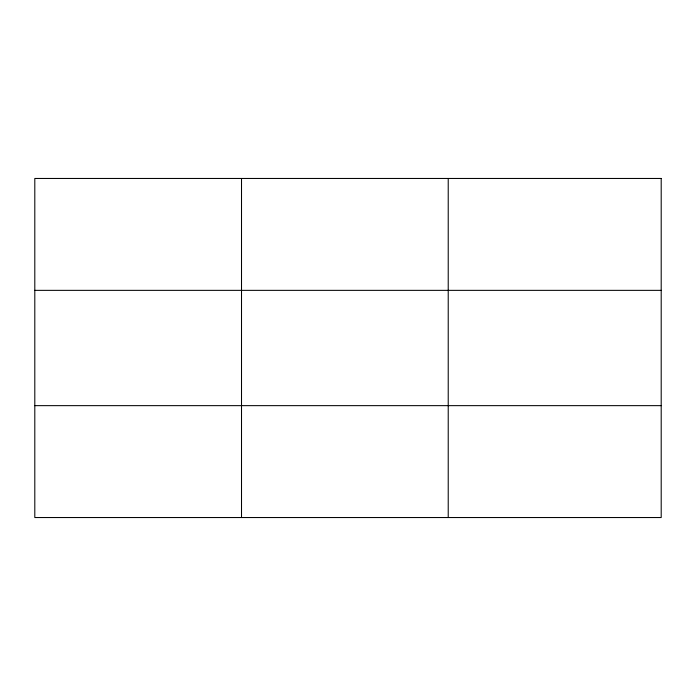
<?xml version="1.0" encoding="UTF-8"?>
<svg xmlns="http://www.w3.org/2000/svg" width="696" height="696" viewBox="0 0 696 696"><rect width="100%" height="100%" fill="white"/><g stroke="black" fill="none" stroke-linecap="round" stroke-linejoin="round"><path stroke-width="1.04" d="M241.512 517.537L241.512 178.463M448.224 517.537L448.224 178.463M34.8 290.354L661.2 290.354M34.8 405.646L661.2 405.646M661.2 178.463L661.2 517.537L34.8 517.537L34.8 178.463L661.2 178.463"/></g></svg>
